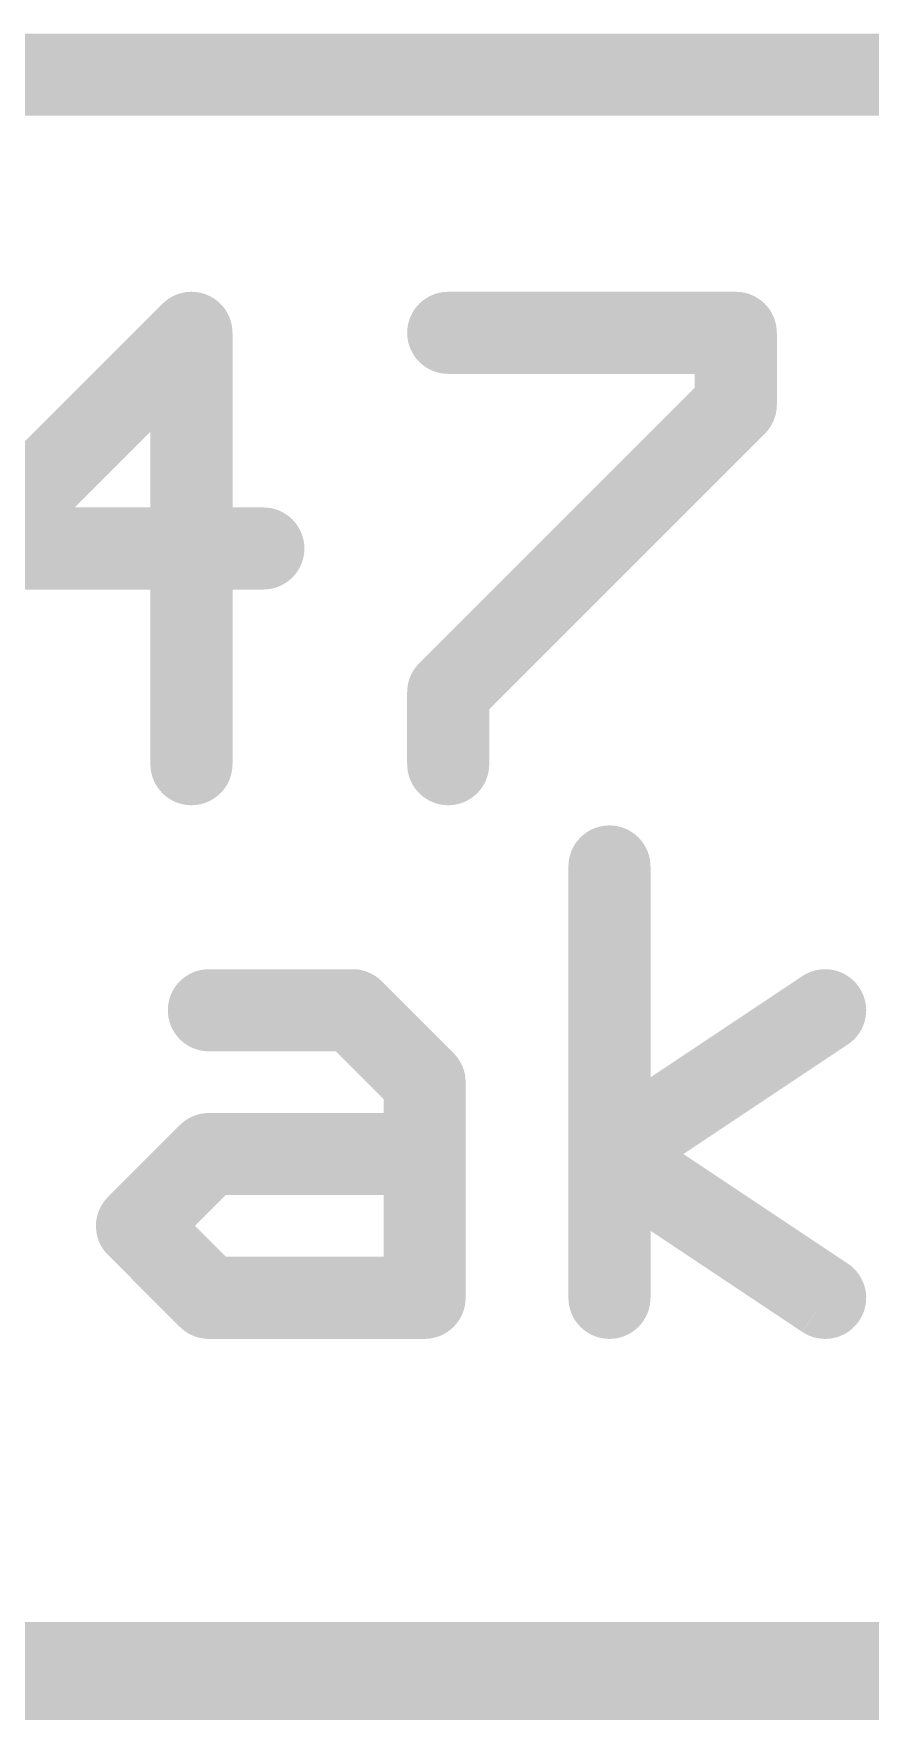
# Model space of a CAD drawing. Extents: x -0.1 to 25.5, y -0.1 to 14.1.
# Drawn here: x 18.96 to 21.032, y 9.919 to 14.072 of the extents above; entities that cross this region are included whole.
import ezdxf

# ---------------------------------------------------------------- set-up
doc = ezdxf.new("R2010")
doc.units = 0
for name, color, linetype in [('1', 12, 'CONTINUOUS'), ('16', 132, 'CONTINUOUS'), ('20', 53, 'CONTINUOUS'), ('21', 41, 'CONTINUOUS')]:
    doc.layers.add(name, color=color, linetype=linetype)

# ---------------------------------------------------------------- blocks, each defined once
blk = doc.blocks.new('RECT')
blk.add_solid([(-0.5, -0.5), (0.5, -0.5), (-0.5, 0.5), (0.5, 0.5)])

msp = doc.modelspace()

# ---------------------------------------------------------------- linework, layer by layer
at = {"layer": '16', "const_width": 0.2032}
msp.add_lwpolyline([(0, 13.97), (25.4, 13.97)], dxfattribs=at)
at = {"layer": '20', "const_width": 0.2032}
msp.add_lwpolyline([(25.4, 13.97), (0, 13.97)], dxfattribs=at)
at = {"layer": '21', "const_width": 0.2032}
for points in [[(19.3511, 13.3309), (18.8172, 12.7971)], [(19.3511, 12.2632), (19.3511, 13.3309)], [(19.9866, 13.3309), (20.6984, 13.3309)], [(20.6984, 13.3309), (20.6984, 13.153)], [(20.6984, 13.153), (19.9866, 12.4412)], [(18.8172, 12.7971), (19.529, 12.7971)], [(19.9866, 12.4412), (19.9866, 12.2632)], [(20.3857, 10.9424), (20.3857, 12.0101)], [(19.3942, 11.6542), (19.7501, 11.6542)], [(19.7501, 11.6542), (19.9281, 11.4763)], [(20.3857, 11.2983), (20.9195, 11.6542)], [(19.9281, 11.4763), (19.9281, 10.9424)], [(19.2163, 11.1204), (19.3942, 11.2983)], [(19.3942, 11.2983), (19.9281, 11.2983)], [(20.9195, 10.9424), (20.3857, 11.2983)], [(19.3942, 10.9424), (19.2163, 11.1204)], [(19.9281, 10.9424), (19.3942, 10.9424)]]:
    msp.add_lwpolyline(points, dxfattribs=at)
at = {"layer": '21', "const_width": 0.1016}
for points in [[(19.4018, 13.3309, 1), (19.3003, 13.3309)], [(19.387, 13.295, 1), (19.3151, 13.3668)], [(19.9866, 13.3817, 1), (19.9866, 13.2801)], [(20.7492, 13.3309, 1), (20.6476, 13.3309)], [(20.6984, 13.2801, 1), (20.6984, 13.3817)], [(20.7343, 13.117, 1), (20.6625, 13.1889)], [(20.6476, 13.153, 1), (20.7492, 13.153)], [(19.529, 12.7463, 1), (19.529, 12.8479)], [(20.0374, 12.4412, 1), (19.9358, 12.4412)], [(19.9507, 12.4771, 1), (20.0225, 12.4052)], [(19.3003, 12.2632, 1), (19.4018, 12.2632)], [(19.9358, 12.2632, 1), (20.0374, 12.2632)], [(20.4365, 12.0101, 1), (20.3349, 12.0101)], [(19.3942, 11.705, 1), (19.3942, 11.6034)], [(19.7861, 11.6901, 1), (19.7142, 11.6183)], [(19.7501, 11.6034, 1), (19.7501, 11.705)], [(20.9477, 11.6119, 1), (20.8914, 11.6965)], [(19.9789, 11.4763, 1), (19.8773, 11.4763)], [(19.8922, 11.4403, 1), (19.964, 11.5122)], [(19.3942, 11.3491, 1), (19.3942, 11.2475)], [(19.4302, 11.2624, 1), (19.3583, 11.3342)], [(19.9281, 11.2475, 1), (19.9281, 11.3491)], [(20.4139, 11.3406, 1), (20.3575, 11.256)], [(20.3575, 11.3406, 1), (20.4139, 11.256)], [(19.2522, 11.1563, 1), (19.1804, 11.0844)], [(19.1804, 11.1563, 1), (19.2522, 11.0844)], [(19.3942, 10.9932, 1), (19.3942, 10.8916)], [(19.3583, 10.9065, 1), (19.4302, 10.9783)], [(19.9281, 10.8916, 1), (19.9281, 10.9932)], [(20.8914, 10.9001, 1), (20.9477, 10.9847)], [(19.8773, 10.9424, 1), (19.9789, 10.9424)], [(20.3349, 10.9424, 1), (20.4365, 10.9424)]]:
    msp.add_lwpolyline(points, format="xyb", dxfattribs=at)

# ---------------------------------------------------------------- block references
at = {"layer": '1', "xscale": 2.5, "yscale": 6, "rotation": 270}
msp.add_blockref('RECT', (21.59, 8.89), dxfattribs=at)

doc.saveas('drawing.dxf')
